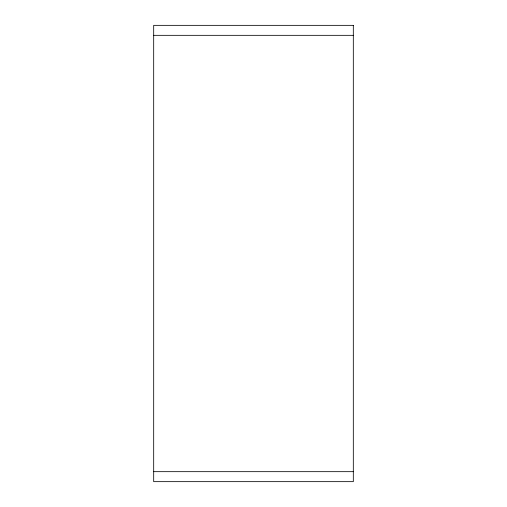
<?xml version="1.0" encoding="UTF-8"?>
<svg xmlns="http://www.w3.org/2000/svg" width="507" height="507" viewBox="0 0 507 507"><rect width="100%" height="100%" fill="white"/><g stroke="black" fill="none" stroke-linecap="round" stroke-linejoin="round"><path stroke-width="0.76" d="M153.684 35.332L353.316 35.332M153.684 471.668L353.316 471.668M353.316 25.35L153.684 25.35L153.684 481.65L353.316 481.65L353.316 25.35"/></g></svg>
